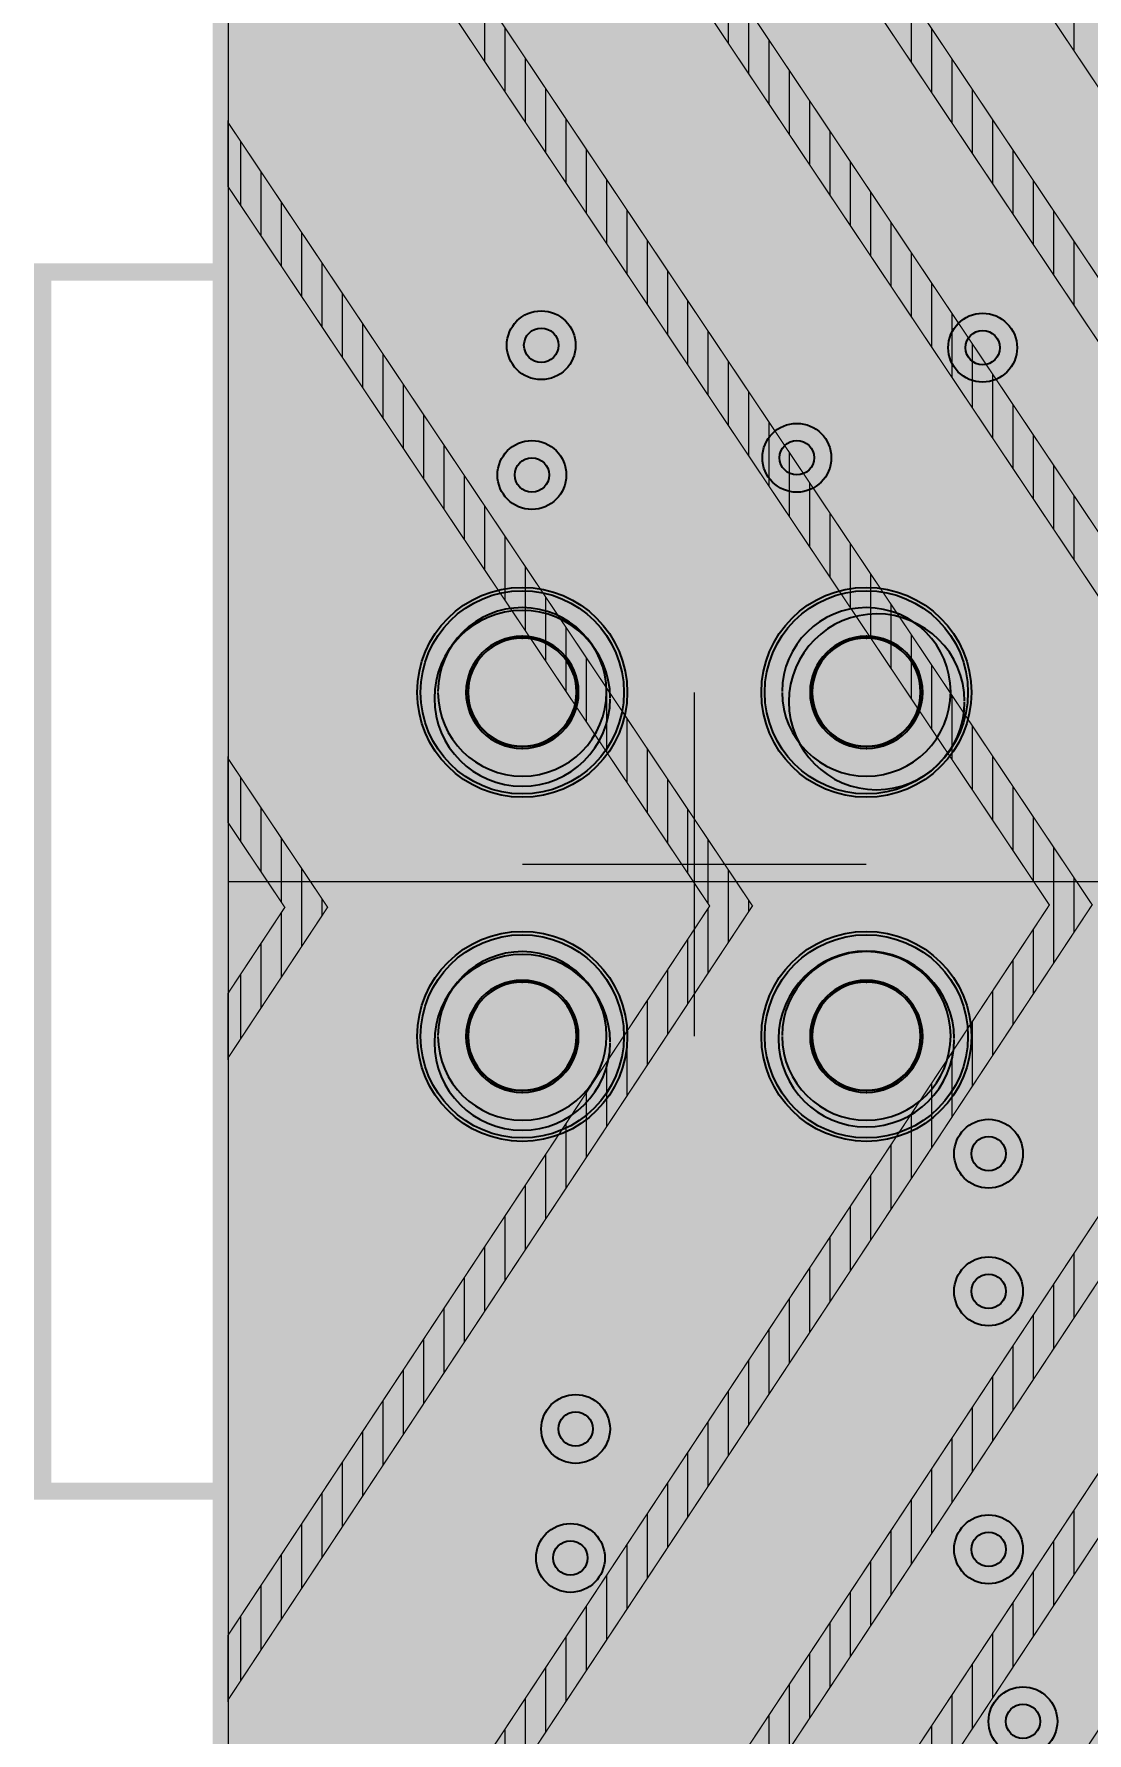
# Model space of a CAD drawing. Extents: x -57 to 2380, y -38 to 1737.
# Drawn here: x -56.9 to 249.1, y 589.1 to 1083 of the extents above; entities that cross this region are included whole.
import ezdxf

# ---------------------------------------------------------------- set-up
doc = ezdxf.new("R2010")
doc.units = 9
for name, color, linetype, true_color in [('BoardOutline', 7, 'Continuous', 0xff00ff), ('BottomLayer', 7, 'Continuous', 0x0000ff), ('BottomSolderMaskLayer', 7, 'Continuous', 0xaa00ff), ('Document', 7, 'Continuous', 0xffffff), ('Hole', 7, 'Continuous', 0x222222), ('Multi-Layer', 7, 'Continuous', 0xc0c0c0), ('TopLayer', 7, 'Continuous', 0xff0000), ('TopSilkLayer', 7, 'Continuous', 0xffff00), ('TopSolderMaskLayer', 7, 'Continuous', 0x800080)]:
    doc.layers.add(name, color=color, linetype=linetype, true_color=true_color)

msp = doc.modelspace()

# ---------------------------------------------------------------- hatches: boundary and pattern name
at = {"layer": 'BottomSolderMaskLayer'}
for points in [[(54.48, 891.61, 1), (115.53, 891.61, 1)], [(154.47, 891.61, 1), (215.53, 891.61, 1)], [(54.48, 791.61, 1), (115.53, 791.61, 1)], [(154.47, 791.61, 1), (215.53, 791.61, 1)]]:
    msp.add_hatch(color=256, dxfattribs=at).paths.add_polyline_path(points)
at = {"layer": 'Document'}
msp.add_hatch(color=256, dxfattribs=at).paths.add_polyline_path([(830, 1191.61), (5, 1191.61), (5, 486.61), (830, 486.61)])
at = {"layer": 'Multi-Layer'}
for points in [[(55.47, 891.61, 1), (114.53, 891.61, 1)], [(155.47, 891.61, 1), (214.53, 891.61, 1)], [(55.47, 791.61, 1), (114.53, 791.61, 1)], [(155.47, 791.61, 1), (214.53, 791.61, 1)]]:
    msp.add_hatch(color=256, dxfattribs=at).paths.add_polyline_path(points)
at = {"layer": 'TopSolderMaskLayer'}
for points in [[(54.48, 891.61, 1), (115.53, 891.61, 1)], [(154.47, 891.61, 1), (215.53, 891.61, 1)], [(54.48, 791.61, 1), (115.53, 791.61, 1)], [(154.47, 791.61, 1), (215.53, 791.61, 1)]]:
    msp.add_hatch(color=256, dxfattribs=at).paths.add_polyline_path(points)

# ---------------------------------------------------------------- linework, layer by layer
at = {"layer": 'BoardOutline', "const_width": 10}
msp.add_lwpolyline([(0, 1555.11), (0, 118.11)], dxfattribs=at)
at = {"layer": 'BottomLayer'}
for points, const_width in [([(1900, 215), (1860, 215), (1760, 115), (325, 115), (55, 385), (55, 725), (30, 750), (30, 1290), (160, 1420), (434.96, 1420), (490, 1475.04), (490, 1604.96)], 35), ([(85, 891.61), (140, 836.61), (140, 615), (173.5, 581.5), (173.5, 396.5), (190, 380), (220, 380), (365, 235), (825, 235), (997, 407), (1835, 407), (1905, 477), (1905, 855.87), (2031, 981.87), (2031.87, 981.87), (2040, 990)], 6), ([(85, 791.61), (125, 751.61), (125, 610), (160, 575), (160, 390), (185, 365), (215, 365), (360, 220), (830, 220), (1000, 390), (1845, 390), (1923, 468), (1923, 828), (2040, 945)], 6)]:
    msp.add_lwpolyline(points, dxfattribs=dict(at, const_width=const_width))
at = {"layer": 'BottomSolderMaskLayer'}
for points in [[(84.9, 907.89), (85.1, 907.89)], [(184.9, 907.89), (185.1, 907.89)], [(84.9, 875.33), (85.1, 875.33)], [(184.9, 875.33), (185.1, 875.33)], [(84.9, 807.89), (85.1, 807.89)], [(184.9, 807.89), (185.1, 807.89)], [(84.9, 775.33), (85.1, 775.33)], [(184.9, 775.33), (185.1, 775.33)]]:
    msp.add_lwpolyline(points, close=True, dxfattribs=at)
for centre in [(85, 891.61), (185, 891.61), (85, 791.61), (185, 791.61)]:
    msp.add_circle(centre, 30.52, dxfattribs=at)
for centre, start, end in [((84.9, 891.61), 450, 270), ((85.1, 891.61), 270, 450), ((184.9, 891.61), 450, 270), ((185.1, 891.61), 270, 450), ((84.9, 791.61), 450, 270), ((85.1, 791.61), 270, 450), ((184.9, 791.61), 450, 270), ((185.1, 791.61), 270, 450)]:
    msp.add_arc(centre, 16.28, start, end, dxfattribs=at)
at = {"layer": 'Document'}
for points, const_width in [([(-0.4, 1673.17), (2283.06, 1673.17), (2283.06, 836.56), (2283.06, -0.05), (-0.4, -0.05), (-0.4, 836.56), (-0.4, 1673.17)], 0.39), ([(1.9, 1186.61), (1.9, 486.61), (828.7, 486.61), (828.7, 1186.61), (1.9, 1186.61)], 6), ([(-0.54, 1038.68), (-0.54, 1057.3), (103.58, 901.72), (109.49, 892.9), (115.4, 884.08), (151.9, 829.54), (139.02, 810.03), (127.21, 792.14), (109.49, 765.31), (91.77, 738.48), (79.96, 720.6), (56.34, 684.83), (-0.54, 598.68), (-0.54, 617.47), (56.34, 703.62), (85.87, 748.33), (103.58, 775.16), (133.11, 819.88), (139.46, 829.5), (127.21, 847.81), (121.3, 856.63), (103.58, 883.1), (97.68, 891.92), (91.77, 900.75), (68.15, 936.04), (44.53, 971.33), (38.62, 980.16), (15, 1015.45), (-0.54, 1038.68)], 0.39), ([(50, 935), (220, 935), (220, 750), (50, 750), (50, 935)], 6)]:
    msp.add_lwpolyline(points, close=True, dxfattribs=dict(at, const_width=const_width))
at = {"layer": 'Document', "const_width": 0.39}
for points in [[(5.07, 1381.71), (374.19, 830.22), (9.05, 277.28)], [(-0.54, 281.55), (361.76, 830.18), (-0.54, 1371.48)], [(66.36, 308.21), (411.16, 830.34), (62.8, 1350.78)], [(127.21, 549.66), (156.73, 594.37), (168.54, 612.26), (180.36, 630.15), (192.17, 648.03), (203.98, 665.92), (221.69, 692.75), (233.51, 710.63), (245.32, 728.52), (257.13, 746.41), (268.94, 764.29), (286.65, 791.12), (298.47, 809.01), (310.28, 826.89), (312.35, 830.04), (-0.54, 1297.52)], [(-0.54, 468.3), (203.98, 778.02), (221.69, 804.84), (233.51, 822.73), (238.18, 829.81), (56.34, 1101.48)], [(144.92, 1080.18), (144.92, 1098.8)], [(245.32, 1078.1), (245.32, 1096.72)], [(74.06, 1093.63), (91.77, 1067.16), (97.68, 1058.34), (115.4, 1031.87), (133.11, 1005.41), (139.02, 996.58), (150.83, 978.94), (156.73, 970.12), (174.45, 943.65), (180.36, 934.83), (192.17, 917.18), (198.07, 908.36), (215.79, 881.89), (221.69, 873.07), (233.51, 855.42), (250.62, 829.85), (250.62, 829.85), (56.34, 535.65)], [(74.06, 1075.01), (74.06, 1093.63)], [(198.07, 1074.73), (198.07, 1093.35)], [(150.83, 1089.98), (162.64, 1072.33), (174.45, 1054.68), (186.26, 1037.04), (198.07, 1019.39), (209.88, 1001.75), (221.69, 984.1), (233.51, 966.45), (245.32, 948.81), (257.13, 931.16)], [(150.83, 1071.36), (150.83, 1089.98)], [(239.41, 1086.93), (257.13, 1060.46), (268.94, 1042.81), (286.65, 1016.35), (304.37, 989.88), (322.09, 963.41), (339.8, 936.94), (345.71, 928.12), (357.52, 910.48), (375.24, 884.01), (392.95, 857.54), (410.67, 831.07), (411.16, 830.34), (410.67, 829.59), (392.95, 802.76), (375.24, 775.93), (369.33, 766.99), (357.52, 749.11), (316.18, 686.51), (298.47, 659.68), (280.75, 632.86), (263.03, 606.03), (257.13, 597.09), (245.32, 579.2)], [(79.96, 1066.19), (79.96, 1084.81)], [(192.17, 1083.56), (221.69, 1039.44), (251.22, 995.32)], [(209.88, 581.41), (227.6, 608.23), (268.94, 670.83), (280.75, 688.72), (322.09, 751.32), (374.19, 830.22), (363.43, 846.31), (345.71, 872.77), (316.18, 916.89), (298.47, 943.36), (268.94, 987.47), (251.22, 1013.94), (221.69, 1058.06), (203.98, 1084.53)], [(203.98, 1065.91), (203.98, 1084.53)], [(156.73, 1062.54), (156.73, 1081.15)], [(85.87, 1057.37), (85.87, 1075.99)], [(162.64, 1053.71), (162.64, 1072.33)], [(209.88, 1057.09), (209.88, 1075.7)], [(91.77, 1048.54), (91.77, 1067.16)], [(215.79, 1048.26), (215.79, 1066.88)], [(168.54, 1044.89), (168.54, 1063.51)], [(97.68, 1039.72), (97.68, 1058.34)], [(221.69, 1039.44), (221.69, 1058.06)], [(174.45, 1036.07), (174.45, 1054.68)], [(3.19, 1033.1), (3.19, 1051.72)], [(103.58, 1030.9), (103.58, 1049.52)], [(227.6, 1030.62), (227.6, 1049.24)], [(9.1, 1024.27), (9.1, 1042.89)], [(180.36, 1027.24), (180.36, 1045.86)], [(109.49, 1022.08), (109.49, 1040.7)], [(186.26, 1018.42), (186.26, 1037.04)], [(233.51, 1021.79), (233.51, 1040.41)], [(15, 1015.45), (15, 1034.07)], [(115.4, 1013.25), (115.4, 1031.87)], [(192.17, 1009.6), (192.17, 1028.22)], [(239.41, 1012.97), (239.41, 1031.59)], [(20.91, 1006.63), (20.91, 1025.25)], [(121.3, 1004.43), (121.3, 1023.05)], [(245.32, 1004.15), (245.32, 1022.77)], [(198.07, 1000.77), (198.07, 1019.39)], [(26.81, 997.8), (26.81, 1016.42)], [(127.21, 995.61), (127.21, 1014.23)], [(32.72, 988.98), (32.72, 1007.6)], [(203.98, 991.95), (203.98, 1010.57)], [(133.11, 986.79), (133.11, 1005.41)], [(38.62, 980.16), (38.62, 998.78)], [(209.88, 983.13), (209.88, 1001.75)], [(139.02, 977.96), (139.02, 996.58)], [(215.79, 974.31), (215.79, 992.92)], [(44.53, 971.33), (44.53, 989.95)], [(144.92, 969.14), (144.92, 987.76)], [(221.69, 965.48), (221.69, 984.1)], [(50.43, 962.51), (50.43, 981.13)], [(150.83, 960.32), (150.83, 978.94)], [(227.6, 956.66), (227.6, 975.28)], [(56.34, 953.69), (56.34, 972.31)], [(156.73, 951.5), (156.73, 970.12)], [(62.25, 944.86), (62.25, 963.48)], [(233.51, 947.84), (233.51, 966.45)], [(162.64, 942.67), (162.64, 961.29)], [(68.15, 936.04), (68.15, 954.66)], [(239.41, 939.01), (239.41, 957.63)], [(168.54, 933.85), (168.54, 952.47)], [(245.32, 930.19), (245.32, 948.81)], [(74.06, 927.22), (74.06, 945.84)], [(174.45, 925.03), (174.45, 943.65)], [(79.96, 918.39), (79.96, 937.02)], [(180.36, 916.21), (180.36, 934.83)], [(85.87, 909.57), (85.87, 928.19)], [(186.26, 907.38), (186.26, 926)], [(91.77, 900.75), (91.77, 919.37)], [(192.17, 898.56), (192.17, 917.18)], [(97.68, 891.92), (97.68, 910.55)], [(198.07, 889.74), (198.07, 908.36)], [(103.58, 883.1), (103.58, 901.72)], [(203.98, 880.92), (203.98, 899.54)], [(135, 891.61), (135, 841.61), (85, 841.61)], [(109.49, 874.28), (109.49, 892.9)], [(209.88, 872.09), (209.88, 890.71)], [(115.4, 865.45), (115.4, 884.08)], [(215.79, 863.27), (215.79, 881.89)], [(121.3, 856.63), (121.3, 875.25)], [(28.43, 829.15), (-0.54, 872.43), (-0.54, 853.82), (15.99, 829.11), (-0.54, 804.07), (-0.54, 785.28), (28.43, 829.15), (20.91, 840.39), (-0.54, 872.43)], [(221.69, 854.45), (221.69, 873.07)], [(3.19, 848.23), (3.19, 866.85)], [(127.21, 847.81), (127.21, 866.43)], [(227.6, 845.63), (227.6, 864.25)], [(9.1, 839.41), (9.1, 858.03)], [(133.11, 838.98), (133.11, 857.61)], [(233.51, 836.8), (233.51, 855.42)], [(-0.54, 853.82), (3.19, 848.23), (15, 830.59), (15.99, 829.11), (9.1, 818.67), (-0.54, 804.07)], [(15, 830.59), (15, 849.21)], [(139.02, 830.16), (139.02, 848.78)], [(239.41, 812.88), (239.41, 846.6)], [(20.91, 817.76), (20.91, 840.39)], [(185, 841.61), (135, 841.61), (135, 791.61)], [(144.92, 818.97), (144.92, 839.96)], [(-0.4, 836.56), (2283.06, 836.56)], [(245.32, 821.82), (245.32, 837.78)], [(26.81, 826.71), (26.81, 831.56)], [(150.83, 827.92), (150.83, 831.14)], [(15, 808.82), (15, 827.61)], [(139.02, 810.03), (139.02, 828.82)], [(133.11, 801.09), (133.11, 819.88)], [(233.51, 803.94), (233.51, 822.73)], [(9.1, 799.88), (9.1, 818.67)], [(127.21, 792.14), (127.21, 810.94)], [(227.6, 794.99), (227.6, 813.79)], [(3.19, 790.94), (3.19, 809.73)], [(221.69, 786.05), (221.69, 804.84)], [(121.3, 783.2), (121.3, 801.99)], [(215.79, 777.11), (215.79, 795.9)], [(115.4, 774.26), (115.4, 793.05)], [(209.88, 768.16), (209.88, 786.96)], [(109.49, 765.31), (109.49, 784.11)], [(203.98, 759.22), (203.98, 778.02)], [(103.58, 756.37), (103.58, 775.16)], [(97.68, 747.43), (97.68, 766.22)], [(198.07, 750.28), (198.07, 769.07)], [(91.77, 738.48), (91.77, 757.28)], [(192.17, 741.34), (192.17, 760.13)], [(186.26, 732.39), (186.26, 751.19)], [(85.87, 729.54), (85.87, 748.33)], [(180.36, 723.45), (180.36, 742.24)], [(79.96, 720.6), (79.96, 739.39)], [(174.45, 714.51), (174.45, 733.3)], [(74.06, 711.65), (74.06, 730.45)], [(257.13, 727.61), (239.41, 700.78), (221.69, 673.95), (209.88, 656.07), (203.98, 647.12), (186.26, 620.29), (180.36, 611.35), (168.54, 593.46), (150.83, 566.63)], [(245.32, 709.73), (245.32, 728.52)], [(68.15, 702.71), (68.15, 721.51)], [(168.54, 705.57), (168.54, 724.36)], [(239.41, 700.78), (239.41, 719.58)], [(62.25, 693.77), (62.25, 712.56)], [(162.64, 696.62), (162.64, 715.42)], [(156.73, 687.68), (156.73, 706.47)], [(233.51, 691.84), (233.51, 710.63)], [(56.34, 684.83), (56.34, 703.62)], [(227.6, 682.9), (227.6, 701.69)], [(150.83, 678.74), (150.83, 697.53)], [(50.43, 675.88), (50.43, 694.68)], [(221.69, 673.95), (221.69, 692.75)], [(144.92, 669.79), (144.92, 688.59)], [(44.53, 666.94), (44.53, 685.73)], [(215.79, 665.01), (215.79, 683.8)], [(38.62, 658), (38.62, 676.79)], [(139.02, 660.85), (139.02, 679.64)], [(209.88, 656.07), (209.88, 674.86)], [(32.72, 649.05), (32.72, 667.85)], [(133.11, 651.91), (133.11, 670.7)], [(127.21, 642.97), (127.21, 661.76)], [(251.22, 662.8), (233.51, 635.97), (221.69, 618.08), (215.79, 609.14), (198.07, 582.31)], [(203.98, 647.12), (203.98, 665.92)], [(26.81, 640.11), (26.81, 658.9)], [(198.07, 638.18), (198.07, 656.98)], [(121.3, 634.02), (121.3, 652.82)], [(245.32, 635.06), (245.32, 653.85)], [(20.91, 631.17), (20.91, 649.96)], [(192.17, 629.24), (192.17, 648.03)], [(115.4, 625.08), (115.4, 643.87)], [(239.41, 626.12), (239.41, 644.91)], [(15, 622.22), (15, 641.02)], [(186.26, 620.29), (186.26, 639.09)], [(9.1, 613.28), (9.1, 632.07)], [(109.49, 616.14), (109.49, 634.93)], [(233.51, 617.18), (233.51, 635.97)], [(180.36, 611.35), (180.36, 630.15)], [(227.6, 608.23), (227.6, 627.03)], [(3.19, 604.34), (3.19, 623.13)], [(103.58, 607.19), (103.58, 625.99)], [(174.45, 602.41), (174.45, 621.2)], [(221.69, 599.29), (221.69, 618.08)], [(97.68, 598.25), (97.68, 617.05)], [(168.54, 593.46), (168.54, 612.26)], [(91.77, 589.31), (91.77, 608.1)], [(215.79, 590.35), (215.79, 609.14)], [(162.64, 584.52), (162.64, 603.32)], [(85.87, 580.37), (85.87, 599.16)], [(209.88, 581.41), (209.88, 600.2)], [(156.73, 575.58), (156.73, 594.37)], [(79.96, 571.42), (79.96, 590.22)], [(203.98, 572.46), (203.98, 591.26)]]:
    msp.add_lwpolyline(points, dxfattribs=at)
at = {"layer": 'Document'}
for centre, radius, start, end in [((85, 889.86), 25.55, 0.314, 359.686), ((85, 891.74), 24.5, 180.3157, 179.6843), ((85, 891.74), 24.5, 180.3157, 179.6843), ((185, 891.74), 24.5, 180.3157, 179.6843), ((185, 891.74), 24.5, 180.3157, 179.6843), ((188, 888.86), 25.55, 0.314, 359.686), ((85, 891.69), 15.75, 180.3092, 179.6908), ((185, 891.69), 15.75, 180.3092, 179.6908), ((85, 789.86), 25.55, 0.314, 359.686), ((85, 791.74), 24.5, 180.3157, 179.6843), ((85, 791.74), 24.5, 180.3157, 179.6843), ((185, 790.86), 25.55, 0.314, 359.686), ((185, 791.74), 24.5, 180.3157, 179.6843), ((185, 791.74), 24.5, 180.3157, 179.6843), ((85, 791.69), 15.75, 180.3092, 179.6908), ((185, 791.69), 15.75, 180.3092, 179.6908)]:
    msp.add_arc(centre, radius, start, end, dxfattribs=at)
at = {"layer": 'Hole'}
for centre in [(90.5, 992.5), (218.79, 991.79), (164.79, 959.79), (87.79, 954.79), (220.5, 757.5), (220.5, 717.5), (100.5, 677.5), (220.5, 642.5), (99, 640), (230.5, 592.5)]:
    msp.add_circle(centre, 5, dxfattribs=at)
at = {"layer": 'Multi-Layer'}
for points in [[(84.9, 907.36), (85.1, 907.36)], [(184.9, 907.36), (185.1, 907.36)], [(84.9, 875.86), (85.1, 875.86)], [(184.9, 875.86), (185.1, 875.86)], [(84.9, 807.36), (85.1, 807.36)], [(184.9, 807.36), (185.1, 807.36)], [(84.9, 775.86), (85.1, 775.86)], [(184.9, 775.86), (185.1, 775.86)]]:
    msp.add_lwpolyline(points, close=True, dxfattribs=at)
for centre, radius in [((90.5, 992.5), 10), ((218.79, 991.79), 10), ((164.79, 959.79), 10), ((87.79, 954.79), 10), ((85, 891.61), 29.53), ((185, 891.61), 29.53), ((85, 791.61), 29.53), ((185, 791.61), 29.53), ((220.5, 757.5), 10), ((220.5, 717.5), 10), ((100.5, 677.5), 10), ((220.5, 642.5), 10), ((99, 640), 10), ((230.5, 592.5), 10)]:
    msp.add_circle(centre, radius, dxfattribs=at)
for centre, start, end in [((84.9, 891.61), 450, 270), ((85.1, 891.61), 270, 450), ((184.9, 891.61), 450, 270), ((185.1, 891.61), 270, 450), ((84.9, 791.61), 450, 270), ((85.1, 791.61), 270, 450), ((184.9, 791.61), 450, 270), ((185.1, 791.61), 270, 450)]:
    msp.add_arc(centre, 15.75, start, end, dxfattribs=at)
at = {"layer": 'TopLayer', "const_width": 6}
for points in [[(321.56, 1593.42), (321.56, 1418.56), (224, 1321), (87, 1321), (60.5, 1294.5), (60.5, 1081.5), (142, 1000), (158.12, 1000), (263.52, 894.6)], [(288.98, 105.28), (288.98, 161.02), (165, 285), (165, 771.61), (185, 791.61)]]:
    msp.add_lwpolyline(points, dxfattribs=at)
at = {"layer": 'TopSilkLayer', "const_width": 5}
for points in [[(1.9, 1186.61), (1.9, 486.61), (828.7, 486.61), (828.7, 1186.61), (1.9, 1186.61)], [(-54.4, 1013.81), (235, 1013.81), (235, 659.41), (-54.4, 659.41), (-54.4, 1013.81)]]:
    msp.add_lwpolyline(points, close=True, dxfattribs=at)
at = {"layer": 'TopSolderMaskLayer'}
for points in [[(84.9, 907.89), (85.1, 907.89)], [(184.9, 907.89), (185.1, 907.89)], [(84.9, 875.33), (85.1, 875.33)], [(184.9, 875.33), (185.1, 875.33)], [(84.9, 807.89), (85.1, 807.89)], [(184.9, 807.89), (185.1, 807.89)], [(84.9, 775.33), (85.1, 775.33)], [(184.9, 775.33), (185.1, 775.33)]]:
    msp.add_lwpolyline(points, close=True, dxfattribs=at)
for centre in [(85, 891.61), (185, 891.61), (85, 791.61), (185, 791.61)]:
    msp.add_circle(centre, 30.52, dxfattribs=at)
for centre, start, end in [((84.9, 891.61), 450, 270), ((85.1, 891.61), 270, 450), ((184.9, 891.61), 450, 270), ((185.1, 891.61), 270, 450), ((84.9, 791.61), 450, 270), ((85.1, 791.61), 270, 450), ((184.9, 791.61), 450, 270), ((185.1, 791.61), 270, 450)]:
    msp.add_arc(centre, 16.28, start, end, dxfattribs=at)

doc.saveas('drawing.dxf')
